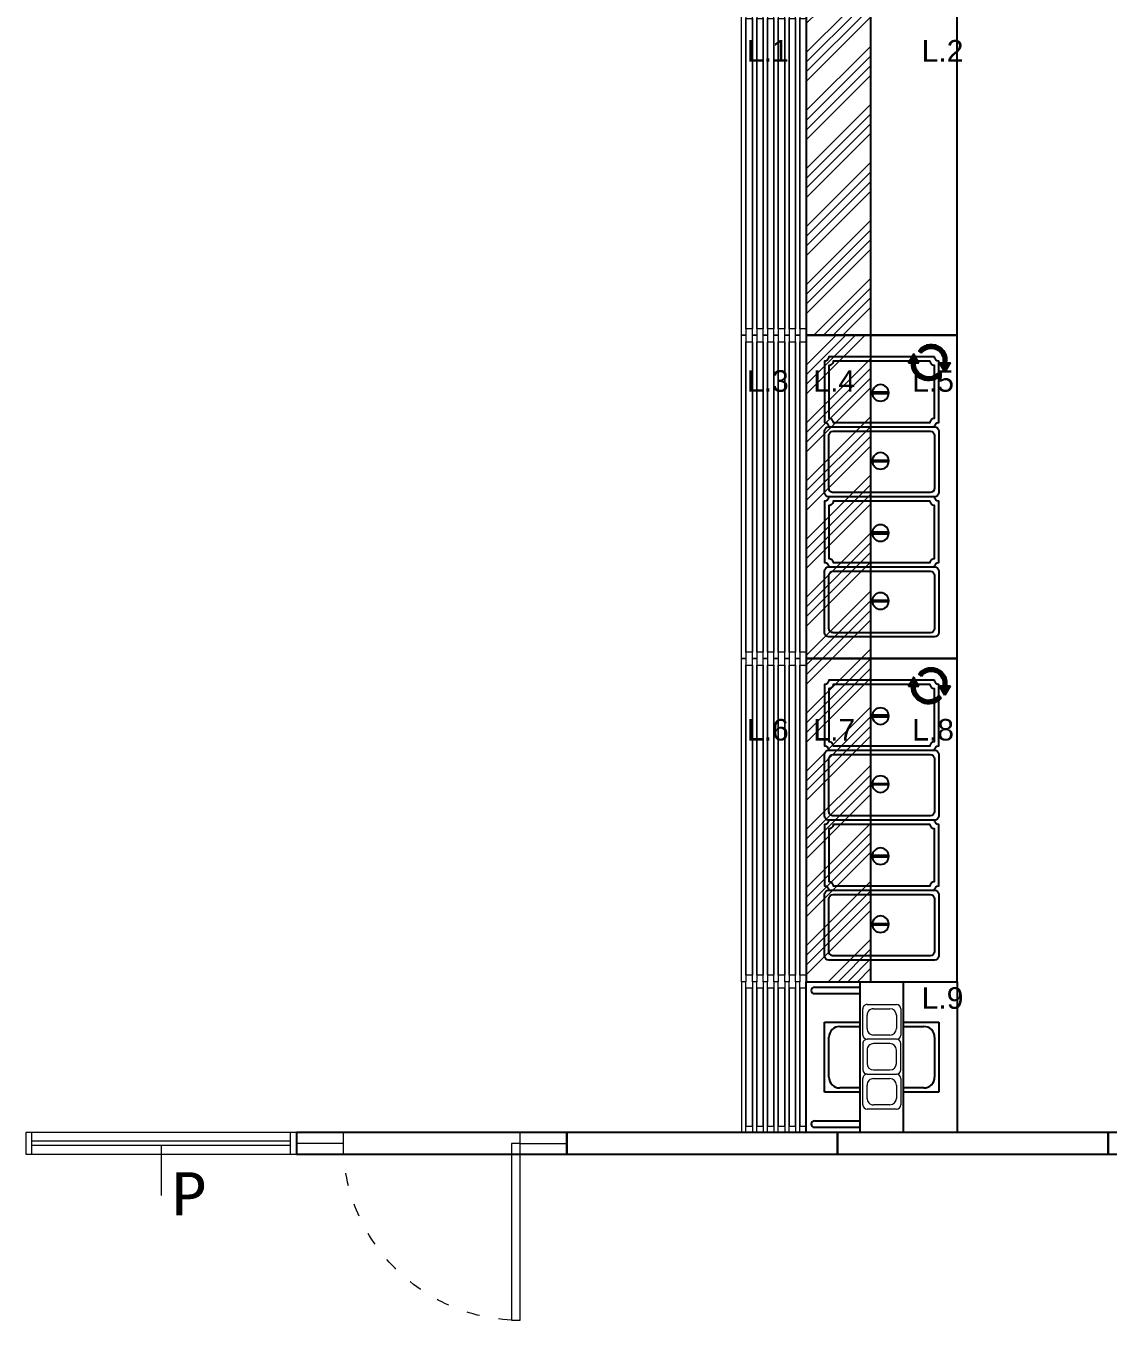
# Model space of a CAD drawing. Header units: millimetres. Extents: x -3516 to 33273, y -7531 to 724.
# Drawn here: x 28006 to 28508, y -2674 to -2073 of the extents above; entities that cross this region are included whole.
import ezdxf

# ---------------------------------------------------------------- set-up
doc = ezdxf.new("R2010")
doc.units = ezdxf.units.MM
doc.linetypes.add('ACAD_ISO03W100', pattern=[30, 12, -18])
for name, color, linetype, lineweight in [('100x120 PEN', 155, 'Continuous', 15), ('DIS-100', 9, 'Continuous', 30), ('GRC- Yazı 1', 3, 'Continuous', 20), ('GRC-Ekipman', 4, 'Continuous', 25), ('KAPI', 37, 'Continuous', 15), ('YAZI', 9, 'Continuous', 20)]:
    doc.layers.add(name, color=color, linetype=linetype, lineweight=lineweight)
doc.styles.add('ekp-yazı', font='arial.ttf', dxfattribs={"height": 10})
doc.styles.add('VEFA', font='calibri.ttf')

# ---------------------------------------------------------------- blocks, each defined once
blk = doc.blocks.new('A$Cdef76808')
at = {"layer": '100x120 PEN', "linetype": 'Continuous'}
for p, q in [((62.75005192981916, 6.000036419092794), (62.75005192981916, 29.13520279769727)), ((2.750051929819165, 10.00003641909279), (2.750051929819165, 3.641907824203372e-05)), ((122.7500519298192, 10.00003641909279), (122.7500519298192, 3.641907824203372e-05)), ((122.7500519298192, 6.000036419092794), (2.750051929819165, 6.000036419092794)), ((122.7500519298192, 4.000036419092794), (2.750051929819165, 4.000036419092794))]:
    blk.add_line(p, q, dxfattribs=at)
blk.add_lwpolyline([(125.5000519298192, 3.641907824203372e-05), (5.192981916479766e-05, 3.641907824203372e-05), (5.192981916479766e-05, 10.00003641909279), (125.5000519298192, 10.00003641909279)], close=True, dxfattribs=at)
blk = doc.blocks.new('A$Ccb6340a7')
at = {"layer": 'DIS-100', "lineweight": -2}
blk.add_lwpolyline([(9.9999142755114, 125.5000312645425), (9.9999142755114, 3.12645424855873e-05), (-8.572448859922588e-05, 3.12645424855873e-05), (-8.572448859922588e-05, 125.5000312645425)], close=True, dxfattribs=at)
blk = doc.blocks.new('ASDQ1234142')
at = {"layer": 'KAPI'}
for p, q in [((177899.0334172767, 120461.1070918856), (177899.0334172767, 120451.1070918856)), ((177981.0334172767, 120461.1070918856), (177981.0334172767, 120451.1070918856)), ((177899.0334172767, 120456.1070918856), (177877.2834172767, 120456.1070918856)), ((177981.0334172767, 120456.1070918856), (178002.7834172767, 120456.1070918856))]:
    blk.add_line(p, q, dxfattribs=at)
at = {"layer": 'KAPI', "linetype": 'Continuous', "ltscale": 0.5}
blk.add_lwpolyline([(177981.0334172767, 120456.1070918856), (177977.0334172767, 120456.1070918856), (177977.0334172767, 120538.1070918856), (177981.0334172767, 120538.1070918856), (177981.0334172767, 120456.1070918856)], dxfattribs=at)
at = {"layer": 'KAPI'}
blk.add_lwpolyline([(177877.2834172767, 120451.1070918856), (178002.7834172767, 120451.1070918856), (178002.7834172767, 120461.1070918856), (177877.2834172767, 120461.1070918856)], close=True, dxfattribs=at)
at = {"layer": 'KAPI', "linetype": 'ACAD_ISO03W100', "ltscale": 0.5}
blk.add_arc((177981.2150930582, 120456.031839313), 82.18171023534987, 92.9166572704118, 179.9475350976792, dxfattribs=at)
blk = doc.blocks.new('Sıcaklık Dolb.SÜ. L150')
h = blk.add_hatch()
h.set_pattern_fill('ANGLE', color=33, scale=0.08, style=0)
h.set_pattern_definition([(0, (-197.9216934318683, 2571.499473493585), (0, -0.5588000000000001), [0.4064, -0.1524]), (270, (-197.9216934318683, 2571.499473493585), (-0.5587999999997919, 0), [0.4064, -0.1524])])
edge = h.paths.add_edge_path()
edge.add_ellipse((-11.43812351746601, -12.05105287386686), major_axis=(3.926280879099068, 3.926280879098386), ratio=0.999999999999866, start_angle=260.879958972043, end_angle=418.6088662258044)
edge.add_line((-12.7446086651762, -6.654344651075008), (-12.7446086651762, -5.054344651074642))
edge.add_ellipse((-11.41225623743958, -12.06035217151111), major_axis=(-5.04278218685431, 5.042782186855673), ratio=0.9999999999999282, start_angle=171.7161694729125, end_angle=325.7675253810813, ccw=False)
edge.add_line((-7.148636606332728, -17.77706906229468), (-8.183806024811929, -16.55002839503504))
h.paths.add_polyline_path([(-16.92268592854088, -5.738020889622928), (-12.7446086651762, -3.325806856924828), (-12.7446086651762, -8.150234922322852)])
at = {"lineweight": 0}
h = blk.add_hatch(dxfattribs=at)
h.set_pattern_fill('ANSI34', color=251, style=0)
h.set_pattern_definition([(44.99999999999275, (-4937.55376063865, 0), (-13.47038418160355, 13.47038418160373), []), (44.99999999999275, (-4933.063630638645, 0), (-13.47038418160355, 13.47038418160373), []), (44.99999999999275, (-4928.573500638653, 0), (-13.47038418160355, 13.47038418160373), []), (44.99999999999275, (-4924.083360638644, 0), (-13.47038418160355, 13.47038418160373), [])])
h.paths.add_polyline_path([(0, -40), (0, -70), (-150, -70), (-150, -40)])
for p, q in [((-150, 0), (0, 0)), ((-150, -70), (-150, 0)), ((0, 0), (0, -70)), ((0, -70), (-150, -70))]:
    blk.add_line(p, q)
at = {"color": 33}
for p, q in [((-20.60488721747242, -11.32493394004086), (-20.60488721747242, -11.65169820161827)), ((-20.60488721747242, -11.80409820161912), (-20.19848721747985, -11.80409820161912)), ((-20.60488721747242, -11.80409820161912), (-20.60488721747242, -12.21049820161897)), ((-20.5870279087685, -11.24529820161842), (-20.19848721747985, -11.24529820161842)), ((-20.46171003142081, -10.68649820161772), (-20.19848721747985, -10.68649820161772)), ((-20.33639215405856, -10.12769820161884), (-20.19848721747985, -10.12769820161884)), ((-20.04608721747354, -9.666268890814537), (-20.04608721747354, -9.975298201617989)), ((-20.04608721747354, -10.12769820161884), (-19.63968721746642, -10.12769820161884)), ((-20.04608721747354, -10.12769820161884), (-20.04608721747354, -10.53409820161869)), ((-20.04608721747354, -10.68649820161772), (-19.63968721746642, -10.68649820161772)), ((-20.04608721747354, -10.68649820161772), (-20.04608721747354, -11.09289820161757)), ((-20.04608721747354, -11.24529820161842), (-19.63968721746642, -11.24529820161842)), ((-20.04608721747354, -11.24529820161842), (-20.04608721747354, -11.65169820161827)), ((-20.04608721747354, -11.80409820161912), (-19.63968721746642, -11.80409820161912)), ((-20.04608721747354, -11.80409820161731), (-20.04608721747354, -12.21049820161715)), ((-19.97481026998139, -9.568898201618142), (-19.63968721746642, -9.568898201618142)), ((-19.48728721747466, -9.010098201619256), (-19.08088721748208, -9.010098201619256)), ((-19.48728721747466, -9.010098201619256), (-19.48728721747466, -9.416498201619106)), ((-19.48728721747466, -9.568898201618142), (-19.08088721748208, -9.568898201618142)), ((-19.48728721747466, -9.568898201618142), (-19.48728721747466, -9.975298201617989)), ((-19.48728721747466, -10.12769820161884), (-19.08088721748208, -10.12769820161884)), ((-19.48728721747466, -10.12769820161702), (-19.48728721747466, -10.53409820161687)), ((-19.48728721747466, -10.68649820161772), (-19.08088721748208, -10.68649820161772)), ((-19.48728721747466, -10.68649820161772), (-19.48728721747466, -11.09289820161757)), ((-19.48728721747466, -11.24529820161842), (-19.08088721748208, -11.24529820161842)), ((-19.48728721747466, -11.2452982016166), (-19.48728721747466, -11.65169820161645)), ((-19.48728721747466, -11.80409820161912), (-19.09055789205013, -11.80409820161912)), ((-19.48728721747466, -11.80409820161731), (-19.48728721747466, -12.21049820161715)), ((-19.15670867112931, -8.451298201618558), (-19.08088721746753, -8.451298201618558)), ((-18.92848721747578, -8.139527271241604), (-18.92848721747578, -8.298898201617702)), ((-18.92848721747578, -8.451298201618558), (-18.52208721746865, -8.451298201618558)), ((-18.92848721747578, -8.451298201618558), (-18.92848721747578, -8.857698201618405)), ((-18.92848721747578, -9.010098201619256), (-18.52208721746865, -9.010098201619256)), ((-18.92848721747578, -9.010098201619256), (-18.92848721747578, -9.416498201619106)), ((-18.92848721747578, -9.568898201618142), (-18.52208721746865, -9.568898201618142)), ((-18.92848721747578, -9.568898201618142), (-18.92848721747578, -9.975298201617989)), ((-18.92848721747578, -10.12769820161884), (-18.52208721746865, -10.12769820161884)), ((-18.92848721747578, -10.12769820161702), (-18.92848721747578, -10.53409820161687)), ((-18.92848721747578, -10.68649820161772), (-18.79168245264736, -10.68649820161772)), ((-18.92848721747578, -10.68649820161772), (-18.92848721747578, -11.09289820161757)), ((-18.74765787171782, -7.892498201617853), (-18.52208721746865, -7.892498201617853)), ((-17.07670093506749, -8.42401598485958), (-18.4323714315542, -7.461788707818411)), ((-18.36968721747689, -7.506280684880037), (-18.36968721747689, -7.74009820161882)), ((-18.36968721747689, -7.892498201617853), (-17.96328721746977, -7.892498201617853)), ((-18.36968721747689, -7.892498201617853), (-18.36968721747689, -8.298898201617702)), ((-18.36968721747689, -8.451298201618558), (-17.96328721746977, -8.451298201618558)), ((-18.36968721747689, -8.451298201618558), (-18.36968721747689, -8.857698201618405)), ((-18.36968721747689, -9.010098201619256), (-17.96328721746977, -9.010098201619256)), ((-18.36968721747689, -9.010098201617438), (-18.36968721747689, -9.416498201617287)), ((-18.36968721747689, -9.568898201618142), (-18.01204657330527, -9.568898201618142)), ((-18.36968721747689, -9.568898201618142), (-18.36968721747689, -9.975298201617989)), ((-17.81088721746346, -7.90290553126033), (-17.81088721746346, -8.298898201617702)), ((-17.81088721747801, -8.451298201618558), (-17.40448721747088, -8.451298201618558)), ((-17.81088721746346, -8.451298201618558), (-17.81088721746346, -8.857698201618405)), ((-17.81088721747801, -9.010098201619256), (-17.55551826411101, -9.010098201619256)), ((-17.81088721746346, -9.010098201619256), (-17.81088721746346, -9.32267503040748)), ((-17.25208721747913, -8.451298201618558), (-17.09898995491676, -8.451298201618558)), ((-17.25208721746458, -8.451298201618558), (-17.25208721746458, -8.638692386371986)), ((-20.9629815408407, -12.92169820161871), (-20.75728721747873, -12.92169820161871)), ((-20.94827538955724, -13.48049820161941), (-20.75728721747873, -13.48049820161941)), ((-20.84042037035397, -14.03929820161829), (-20.75728721747873, -14.03929820161829)), ((-20.83766366347845, -12.36289820161983), (-20.75728721747873, -12.36289820161983)), ((-20.60488721747242, -12.36289820161983), (-20.19848721747985, -12.36289820161983)), ((-20.60488721747242, -12.36289820161801), (-20.60488721747242, -12.76929820161786)), ((-20.60488721747242, -12.92169820161871), (-20.19848721747985, -12.92169820161871)), ((-20.60488721747242, -12.92169820161871), (-20.60488721747242, -13.32809820161856)), ((-20.60488721747242, -13.48049820161941), (-20.19848721747985, -13.48049820161941)), ((-20.60488721747242, -13.48049820161759), (-20.60488721747242, -13.88689820161744)), ((-20.60488721747242, -14.03929820161829), (-20.19848721747985, -14.03929820161829)), ((-20.60488721747242, -14.03929820161829), (-20.60488721747242, -14.44569820161814)), ((-20.60488721747242, -14.59809820161899), (-20.19848721747985, -14.59809820161899)), ((-20.60488721747242, -14.59809820161718), (-20.60488721747242, -15.00449820161702)), ((-20.60488721747242, -15.15689820161788), (-20.19848721747985, -15.15689820161788)), ((-20.60488721747242, -15.15689820161788), (-20.60488721747242, -15.2596023357637)), ((-20.51685531271505, -15.7156982016204), (-20.19848721747985, -15.7156982016204)), ((-20.40900029351178, -16.27449820161928), (-20.19848721747985, -16.27449820161928)), ((-20.04608721747354, -12.36289820161983), (-19.63968721746642, -12.36289820161983)), ((-20.04608721747354, -12.36289820161801), (-20.04608721747354, -12.76929820161786)), ((-20.04608721747354, -12.92169820161871), (-19.63968721746642, -12.92169820161871)), ((-20.04608721747354, -12.92169820161689), (-20.04608721747354, -13.32809820161674)), ((-20.04608721747354, -13.48049820161941), (-19.63968721746642, -13.48049820161941)), ((-20.04608721747354, -13.48049820161759), (-20.04608721747354, -13.88689820161744)), ((-20.04608721747354, -14.03929820161829), (-19.63968721746642, -14.03929820161829)), ((-20.04608721747354, -14.03929820161647), (-20.04608721747354, -14.44569820161632)), ((-20.04608721747354, -14.59809820161899), (-19.63968721746642, -14.59809820161899)), ((-20.04608721747354, -14.59809820161718), (-20.04608721747354, -15.00449820161702)), ((-20.04608721747354, -15.15689820161788), (-19.63968721746642, -15.15689820161788)), ((-20.04608721747354, -15.15689820161606), (-20.04608721747354, -15.56329820161591)), ((-20.04608721747354, -15.7156982016204), (-19.63968721746642, -15.7156982016204)), ((-20.04608721747354, -15.71569820161676), (-20.04608721747354, -16.12209820161661)), ((-20.04608721747354, -16.27449820161928), (-19.63968721746642, -16.27449820161928)), ((-20.04608721747354, -16.27449820161564), (-20.04608721747354, -16.68089820161549)), ((-20.02542356301274, -16.83329820161816), (-19.63968721746642, -16.83329820161816)), ((-19.64152871095575, -17.39209820161886), (-19.63968721746642, -17.39209820161886)), ((-19.48728721747466, -12.36289820161983), (-19.23999561175878, -12.36289820161983)), ((-19.48728721747466, -12.36289820161619), (-19.48728721747466, -12.76929820161786)), ((-19.48728721747466, -12.92169820161871), (-19.38943333146744, -12.92169820161871)), ((-19.48728721747466, -12.92169820161689), (-19.48728721747466, -13.32809820161674)), ((-19.48728721747466, -13.48049820161941), (-19.31579293515824, -13.48049820161941)), ((-19.48728721747466, -13.48049820161577), (-19.48728721747466, -13.88689820161562)), ((-19.48728721747466, -14.03929820161829), (-19.2242452740611, -14.03929820161829)), ((-19.48728721747466, -14.03929820161647), (-19.48728721747466, -14.44569820161632)), ((-19.48728721747466, -14.59809820161899), (-19.13269761294941, -14.59809820161899)), ((-19.48728721747466, -14.59809820161536), (-19.48728721747466, -15.0044982016152)), ((-19.48728721747466, -15.15689820161788), (-19.08088721748208, -15.15689820161788)), ((-19.48728721747466, -15.15689820161606), (-19.48728721747466, -15.56329820161591)), ((-19.48728721747466, -15.7156982016204), (-19.08088721748208, -15.7156982016204)), ((-19.48728721747466, -15.71569820161494), (-19.48728721747466, -16.12209820161661)), ((-19.48728721747466, -16.27449820161928), (-19.08088721748208, -16.27449820161928)), ((-19.48728721747466, -16.27449820161564), (-19.48728721747466, -16.68089820161549)), ((-19.48728721747466, -16.83329820161816), (-19.08088721748208, -16.83329820161816)), ((-19.48728721747466, -16.83329820161452), (-19.48728721747466, -17.23969820161437)), ((-19.48728721747466, -17.39209820161886), (-19.08088721748208, -17.39209820161886)), ((-19.48728721747466, -17.39209820161522), (-19.48728721747466, -17.61661318558435)), ((-19.25763385888422, -17.95089820161956), (-19.08088721746753, -17.95089820161956)), ((-18.92848721747578, -15.7156982016204), (-18.86021692442591, -15.7156982016204)), ((-18.92848721747578, -15.71569820161494), (-18.92848721747578, -16.12209820161661)), ((-18.92848721747578, -16.27449820161928), (-18.52208721746865, -16.27449820161928)), ((-18.92848721747578, -16.27449820161564), (-18.92848721747578, -16.68089820161549)), ((-18.92848721747578, -16.83329820161816), (-18.52208721746865, -16.83329820161816)), ((-18.92848721747578, -16.83329820161452), (-18.92848721747578, -17.23969820161437)), ((-18.92848721747578, -17.39209820161886), (-18.52208721746865, -17.39209820161886)), ((-18.92848721747578, -17.39209820161522), (-18.92848721747578, -17.79849820161507)), ((-18.92848721747578, -17.95089820161956), (-18.52208721746865, -17.95089820161956)), ((-18.92848721747578, -17.95089820161592), (-18.92848721747578, -18.35729820161578)), ((-18.36968721747689, -16.45455989861875), (-18.36968721747689, -16.68089820161549)), ((-18.36968721747689, -16.83329820161816), (-18.11824315217382, -16.83329820161816)), ((-18.36968721747689, -16.83329820161452), (-18.36968721747689, -17.23969820161437)), ((-18.36968721747689, -17.39209820161886), (-17.96328721746977, -17.39209820161886)), ((-18.36968721747689, -17.39209820161522), (-18.36968721747689, -17.79849820161507)), ((-18.36968721747689, -17.95089820161956), (-17.96328721746977, -17.95089820161956)), ((-18.36968721747689, -17.95089820161411), (-18.36968721747689, -18.35729820161396)), ((-17.81088721747801, -17.39209820161886), (-17.74725626605504, -17.39209820161886)), ((-17.81088721746346, -17.39209820161522), (-17.81088721746346, -17.79849820161507)), ((-17.81088721747801, -17.95089820161956), (-17.40448721747088, -17.95089820161956)), ((-17.81088721746346, -17.95089820161592), (-17.81088721746346, -18.35729820161578)), ((-17.25208721747913, -17.95089820161956), (-17.1525914787635, -17.95089820161956)), ((-17.25208721746458, -17.95089820161592), (-17.25208721746458, -18.35729820161578)), ((-12.7446086651762, -22.55023492232249), (-12.7446086651762, -17.72580685692628)), ((-12.7446086651762, -17.72580685692628), (-8.566531401811517, -20.13802088962439)), ((-12.7446086651762, -17.95089820161956), (-12.37528721748094, -17.95089820161956)), ((-8.183806024811929, -16.55002839503504), (-7.148636606332728, -17.77706906229286)), ((-18.87373900681268, -18.50969820161845), (-18.52208721746865, -18.50969820161845)), ((-18.36968721747689, -18.50969820161845), (-17.96328721746977, -18.50969820161845)), ((-18.36968721747689, -18.50969820161481), (-18.36968721747689, -18.91609820161466)), ((-18.33794430291163, -19.06849820161915), (-17.96328721746977, -19.06849820161915)), ((-17.81088721747801, -18.50969820161845), (-17.40448721747088, -18.50969820161845)), ((-17.81088721746346, -18.50969820161481), (-17.81088721746346, -18.91609820161466)), ((-17.81088721747801, -19.06849820161915), (-17.40448721747088, -19.06849820161915)), ((-17.81088721746346, -19.06849820161369), (-17.81088721746346, -19.39715486392561)), ((-17.44181307200051, -19.62729820161985), (-17.40448721747088, -19.62729820161985)), ((-17.25208721747913, -18.50969820161845), (-16.845687217472, -18.50969820161845)), ((-17.25208721746458, -18.50969820161481), (-17.25208721746458, -18.91609820161466)), ((-17.25208721747913, -19.06849820161915), (-16.845687217472, -19.06849820161915)), ((-17.25208721746458, -19.06849820161369), (-17.25208721746458, -19.47489820161354)), ((-17.25208721747913, -19.62729820161985), (-16.845687217472, -19.62729820161985)), ((-17.25208721746458, -19.62729820161439), (-17.25208721746458, -19.74560543592815)), ((-16.69328721746569, -18.23950821656763), (-16.69328721746569, -18.35729820161759)), ((-16.69328721748025, -18.50969820161845), (-16.28688721747312, -18.50969820161845)), ((-16.69328721746569, -18.50969820161845), (-16.69328721746569, -18.9160982016183)), ((-16.69328721746569, -19.06849820161915), (-16.28688721747312, -19.06849820161915)), ((-16.69328721746569, -19.06849820161733), (-16.69328721746569, -19.47489820161718)), ((-16.69328721746569, -19.62729820161985), (-16.28688721747312, -19.62729820161985)), ((-16.69328721746569, -19.62729820161803), (-16.69328721746569, -20.03369820161788)), ((-16.54568184107484, -20.18609820161874), (-16.28688721747312, -20.18609820161874)), ((-16.13448721746681, -18.59063771817455), (-16.13448721746681, -18.9160982016183)), ((-16.13448721746681, -19.06849820161915), (-15.72808721747424, -19.06849820161915)), ((-16.13448721746681, -19.06849820161733), (-16.13448721746681, -19.47489820161718)), ((-16.13448721746681, -19.62729820161985), (-15.72808721747424, -19.62729820161985)), ((-16.13448721746681, -19.62729820161803), (-16.13448721746681, -20.03369820161788)), ((-16.13448721746681, -20.18609820161874), (-15.72808721747424, -20.18609820161874)), ((-16.13448721746681, -20.18609820161874), (-16.13448721746681, -20.44250657993143)), ((-15.57568721746793, -19.06849820161915), (-15.37400301740854, -19.06849820161915)), ((-15.57568721746793, -19.06849820161733), (-15.57568721746793, -19.47489820161718)), ((-15.57568721746793, -19.62729820161985), (-15.16928721747536, -19.62729820161985)), ((-15.57568721746793, -19.62729820161803), (-15.57568721746793, -20.03369820161788)), ((-15.57568721746793, -20.18609820161874), (-15.16928721747536, -20.18609820161874)), ((-15.57568721746793, -20.18609820161874), (-15.57568721746793, -20.59249820161858)), ((-15.01688721746905, -19.14034712326065), (-15.01688721746905, -19.474898201619)), ((-15.01688721746905, -19.62729820161985), (-14.61048721747647, -19.62729820161985)), ((-15.01688721746905, -19.62729820161803), (-15.01688721746905, -20.03369820161788)), ((-15.01688721746905, -20.18609820161874), (-14.61048721747647, -20.18609820161874)), ((-15.01688721746905, -20.18609820161874), (-15.01688721746905, -20.59249820161858)), ((-14.8447876808641, -20.74489820161943), (-14.61048721747647, -20.74489820161943)), ((-14.45808721747016, -19.21756556919717), (-14.45808721747016, -19.474898201619)), ((-14.45808721747016, -19.62729820161985), (-14.05168721747759, -19.62729820161985)), ((-14.45808721747016, -19.62729820161803), (-14.45808721747016, -20.03369820161788)), ((-14.45808721747016, -20.18609820161874), (-14.05168721747759, -20.18609820161874)), ((-14.45808721747016, -20.18609820161874), (-14.45808721747016, -20.59249820161858)), ((-14.45808721747016, -20.74489820161943), (-14.05168721747759, -20.74489820161943)), ((-14.45808721747016, -20.74489820161762), (-14.45808721747016, -20.8018757661539)), ((-13.89928721747128, -19.2947840151337), (-13.89928721747128, -19.474898201619)), ((-13.89928721747128, -19.62729820161985), (-13.49288721747871, -19.62729820161985)), ((-13.89928721747128, -19.62729820161803), (-13.89928721747128, -20.03369820161788)), ((-13.89928721747128, -20.18609820161874), (-13.49288721747871, -20.18609820161874)), ((-13.89928721747128, -20.18609820161874), (-13.89928721747128, -20.59249820161858)), ((-13.89928721747128, -20.74489820161943), (-13.49288721747871, -20.74489820161943)), ((-13.89928721747128, -20.74489820161762), (-13.89928721747128, -20.88421097408718)), ((-13.3404872174724, -19.37200246107021), (-13.3404872174724, -19.474898201619)), ((-13.3404872174724, -19.62729820161985), (-12.93408721747983, -19.62729820161985)), ((-13.3404872174724, -19.62729820161803), (-13.3404872174724, -20.03369820161788)), ((-13.3404872174724, -20.18609820161874), (-12.93408721747983, -20.18609820161874)), ((-13.3404872174724, -20.18609820161874), (-13.3404872174724, -20.59249820161858)), ((-13.3404872174724, -20.74489820161943), (-12.93408721747983, -20.74489820161943)), ((-13.3404872174724, -20.74489820161762), (-13.3404872174724, -20.96654618202046)), ((-12.78168721747352, -19.44922090700493), (-12.78168721747352, -19.474898201619)), ((-12.78168721747352, -19.62729820161985), (-12.7446086651762, -19.62729820161985)), ((-12.78168721747352, -19.62729820161803), (-12.78168721747352, -20.03369820161788)), ((-12.78168721747352, -20.18609820161874), (-12.7446086651762, -20.18609820161874)), ((-12.78168721747352, -20.18609820161874), (-12.78168721747352, -20.59249820161858)), ((-12.78168721747352, -20.74489820161943), (-12.7446086651762, -20.74489820161943)), ((-12.78168721747352, -20.74489820161762), (-12.78168721747352, -21.04888138995375)), ((-12.7446086651762, -18.50969820161845), (-12.37528721748094, -18.50969820161845)), ((-12.7446086651762, -19.06849820161915), (-12.37528721748094, -19.06849820161915)), ((-12.7446086651762, -19.62729820161985), (-12.37528721748094, -19.62729820161985)), ((-8.566531401811517, -20.13802088962439), (-12.7446086651762, -22.55023492232249)), ((-12.7446086651762, -20.18609820161874), (-12.37528721748094, -20.18609820161874)), ((-12.7446086651762, -20.74489820161943), (-12.37528721746639, -20.74489820161943)), ((-12.7446086651762, -21.30369820162014), (-12.37528721746639, -21.30369820162014)), ((-12.7446086651762, -21.86249820161902), (-12.37528721746639, -21.86249820161902)), ((-12.7446086651762, -22.42129820161972), (-12.5212837139552, -22.42129820161972)), ((-12.22288721747463, -18.02702287520333), (-12.22288721747463, -18.35729820161759)), ((-12.22288721747463, -18.50969820161845), (-11.81648721748206, -18.50969820161845)), ((-12.22288721747463, -18.50969820161845), (-12.22288721747463, -18.9160982016183)), ((-12.22288721747463, -19.06849820161915), (-11.81648721746751, -19.06849820161915)), ((-12.22288721747463, -19.06849820161733), (-12.22288721747463, -19.47489820161718)), ((-12.22288721747463, -19.62729820161985), (-11.81648721746751, -19.62729820161985)), ((-12.22288721747463, -19.62729820161803), (-12.22288721747463, -20.03369820161788)), ((-12.22288721747463, -20.18609820161874), (-11.81648721746751, -20.18609820161874)), ((-12.22288721747463, -20.18609820161874), (-12.22288721747463, -20.59249820161858)), ((-12.22288721747463, -20.74489820161943), (-11.81648721746751, -20.74489820161943)), ((-12.22288721747463, -20.74489820161762), (-12.22288721747463, -21.15129820161746)), ((-12.22288721747463, -21.30369820162014), (-11.81648721746751, -21.30369820162014)), ((-12.22288721747463, -21.30369820161832), (-12.22288721747463, -21.71009820161817)), ((-12.22288721747463, -21.86249820161902), (-11.81648721746751, -21.86249820161902)), ((-12.22288721747463, -21.86249820161719), (-12.22288721747463, -22.24901890404544)), ((-11.66408721747575, -18.34964620562641), (-11.66408721747575, -18.35729820161759)), ((-11.66408721747575, -18.50969820161845), (-11.38686902855988, -18.50969820161845)), ((-11.66408721747575, -18.50969820161845), (-11.66408721747575, -18.9160982016183)), ((-11.66408721747575, -19.06849820161915), (-11.25768721746863, -19.06849820161915)), ((-11.66408721747575, -19.06849820161733), (-11.66408721747575, -19.47489820161718)), ((-11.66408721747575, -19.62729820161985), (-11.25768721746863, -19.62729820161985)), ((-11.66408721747575, -19.62729820161803), (-11.66408721747575, -20.03369820161788)), ((-11.66408721747575, -20.18609820161874), (-11.25768721746863, -20.18609820161874)), ((-11.66408721747575, -20.18609820161874), (-11.66408721747575, -20.59249820161858)), ((-11.66408721747575, -20.74489820161943), (-11.25768721746863, -20.74489820161943)), ((-11.66408721747575, -20.74489820161762), (-11.66408721747575, -21.15129820161746)), ((-11.66408721747575, -21.30369820162014), (-11.25768721746863, -21.30369820162014)), ((-11.66408721747575, -21.30369820161832), (-11.66408721747575, -21.71009820161817)), ((-11.66408721747575, -21.86249820161902), (-11.55341372269322, -21.86249820161902)), ((-11.66408721747575, -21.86249820161719), (-11.66408721747575, -21.92639557362236)), ((-11.10528721747687, -18.6722695360495), (-11.10528721747687, -18.9160982016183)), ((-11.10528721747687, -19.06849820161915), (-10.69888721746974, -19.06849820161915)), ((-11.10528721747687, -19.06849820161733), (-11.10528721747687, -19.47489820161718)), ((-11.10528721747687, -19.62729820161985), (-10.69888721746974, -19.62729820161985)), ((-11.10528721747687, -19.62729820161803), (-11.10528721747687, -20.03369820161788)), ((-11.10528721747687, -20.18609820161874), (-10.69888721746974, -20.18609820161874)), ((-11.10528721747687, -20.18609820161874), (-11.10528721747687, -20.59249820161858)), ((-11.10528721747687, -20.74489820161943), (-10.69888721746974, -20.74489820161943)), ((-11.10528721747687, -20.74489820161762), (-11.10528721747687, -21.15129820161746)), ((-11.10528721747687, -21.30369820162014), (-10.69888721746974, -21.30369820162014)), ((-11.10528721747687, -21.30369820161832), (-11.10528721747687, -21.60377224319927)), ((-10.54648721747799, -19.06849820161915), (-10.41899903728335, -19.06849820161915)), ((-10.54648721747799, -19.06849820161733), (-10.54648721747799, -19.47489820161718)), ((-10.54648721747799, -19.62729820161985), (-10.14008721747086, -19.62729820161985)), ((-10.54648721747799, -19.62729820161803), (-10.54648721747799, -20.03369820161788)), ((-10.54648721747799, -20.18609820161874), (-10.14008721747086, -20.18609820161874)), ((-10.54648721747799, -20.18609820161874), (-10.54648721747799, -20.59249820161858)), ((-10.54648721747799, -20.74489820161943), (-10.14008721747086, -20.74489820161943)), ((-10.54648721747799, -20.74489820161762), (-10.54648721747799, -21.15129820161746)), ((-9.987687217479104, -19.31751619689567), (-9.987687217479104, -19.474898201619)), ((-9.987687217479104, -19.62729820161985), (-9.581287217471981, -19.62729820161985)), ((-9.987687217479104, -19.62729820161803), (-9.987687217479104, -20.03369820161788)), ((-9.987687217479104, -20.18609820161874), (-9.581287217471981, -20.18609820161874)), ((-9.987687217479104, -20.18609820161874), (-9.987687217479104, -20.59249820161858)), ((-9.987687217479104, -20.74489820161943), (-9.617673740154713, -20.74489820161943)), ((-9.987687217479104, -20.74489820161762), (-9.987687217479104, -20.95852558235311)), ((-9.428887217480224, -19.64013952731693), (-9.428887217480224, -20.03369820161788)), ((-9.428887217480224, -20.18609820161874), (-9.022487217473099, -20.18609820161874)), ((-9.428887217480224, -20.18609820161874), (-9.428887217480224, -20.59249820161858)), ((-8.870087217481341, -19.96276285774183), (-8.870087217481341, -20.03369820161788)), ((-8.870087217481341, -20.18609820161874), (-8.649803748878183, -20.18609820161874)), ((-8.870087217481341, -20.18609820161874), (-8.870087217481341, -20.31327892150693))]:
    blk.add_line(p, q, dxfattribs=at)
for points in [[(-16.92268592854088, -5.738020889622928), (-12.7446086651762, -8.150234922322852), (-12.7446086651762, -3.325806856924828)], [(-123.6801617753663, -31.82080427140318), (-123.6801617753663, -39.31866278338565), (-122.9307923194865, -39.31866278338565), (-122.9307923194865, -31.82080427140318)], [(-91.31983822461916, -31.82080427140318), (-91.31983822461916, -39.31866278338565), (-92.0692076805135, -39.31866278338565), (-92.0692076805135, -31.82080427140318)], [(-58.68016177538084, -31.82080427140318), (-58.68016177538084, -39.31866278338565), (-57.93079231948651, -39.31866278338565), (-57.93079231948651, -31.82080427140318)], [(-26.31983822463372, -31.82080427140318), (-26.31983822463372, -39.31866278338565), (-27.0692076805135, -39.31866278338565), (-27.0692076805135, -31.82080427140318)]]:
    blk.add_lwpolyline(points, close=True, dxfattribs=at)
for points in [[(-140, -10.5), (-140, -59.5, 0.4142135623731128), (-138, -61.5), (-109.5, -61.5, 0.4142135623730951), (-107.5, -59.5), (-107.5, -10.5, 0.4142135623730774), (-109.5, -8.5), (-138, -8.5, 0.4142135623730951)], [(-138, -12.5), (-138, -57.49999999999818, 0.4142135623731679), (-136, -59.5), (-111.5, -59.49999999999818, 0.4142135623731364), (-109.5, -57.49999999999818), (-109.5, -12.5, 0.4142135623730466), (-111.5, -10.5), (-136, -10.5, 0.4142135623730542)], [(-75, -10.5), (-75, -59.5, 0.4142135623731128), (-77, -61.5), (-105.5, -61.5, 0.4142135623730951), (-107.5, -59.5), (-107.5, -10.5, 0.4142135623730774), (-105.5, -8.5), (-77, -8.5, 0.4142135623730951)], [(-77, -12.5), (-77, -57.49999999999818, 0.4142135623731679), (-79, -59.5), (-103.5, -59.49999999999818, 0.4142135623731364), (-105.5, -57.49999999999818), (-105.5, -12.5, 0.4142135623730466), (-103.5, -10.5), (-79, -10.5, 0.4142135623730542)], [(-75, -10.5), (-75, -59.5, 0.4142135623731128), (-73, -61.5), (-44.5, -61.5, 0.4142135623730951), (-42.5, -59.5), (-42.5, -10.5, 0.4142135623730774), (-44.5, -8.5), (-73, -8.5, 0.4142135623730951)], [(-73, -12.5), (-73, -57.49999999999818, 0.4142135623731679), (-71, -59.5), (-46.5, -59.49999999999818, 0.4142135623731364), (-44.5, -57.49999999999818), (-44.5, -12.5, 0.4142135623730466), (-46.5, -10.5), (-71, -10.5, 0.4142135623730542)], [(-10, -10.5), (-10, -59.5, 0.4142135623731128), (-12, -61.5), (-40.49999999999999, -61.5, 0.4142135623730951), (-42.5, -59.5), (-42.5, -10.5, 0.4142135623730774), (-40.49999999999999, -8.5), (-12, -8.5, 0.4142135623730951)], [(-12, -12.5), (-12, -57.49999999999818, 0.4142135623731679), (-14, -59.5), (-38.5, -59.49999999999818, 0.4142135623731364), (-40.49999999999999, -57.49999999999818), (-40.49999999999999, -12.5, 0.4142135623730466), (-38.5, -10.5), (-14, -10.5, 0.4142135623730542)]]:
    blk.add_lwpolyline(points, format="xyb", close=True, dxfattribs=at)
blk.add_lwpolyline([(-150, -40), (0, -40), (0, -70), (-150, -70)], close=True)
at = {"color": 45, "lineweight": 0}
for points in [[(-147, -73), (-3, -73), (-3, -70), (-147, -70)], [(-150, -75), (0, -75), (0, -73), (-150, -73)], [(-150, -80), (0, -80), (0, -78), (-150, -78)], [(-147, -78), (-3, -78), (-3, -75), (-147, -75)], [(-150, -85), (0, -85), (0, -83), (-150, -83)], [(-147, -83), (-3, -83), (-3, -80), (-147, -80)], [(-150, -90), (0, -90), (0, -88), (-150, -88)], [(-147, -88), (-3, -88), (-3, -85), (-147, -85)], [(-147, -88), (-3, -88), (-3, -85), (-147, -85)], [(-147, -88), (-3, -88), (-3, -85), (-147, -85)], [(-147, -93), (-3, -93), (-3, -90), (-147, -90)], [(-147, -93), (-3, -93), (-3, -90), (-147, -90)], [(-150, -95), (0, -95), (0, -93), (-150, -93)], [(-147, -98), (-3, -98), (-3, -95), (-147, -95)], [(-150, -100), (0, -100), (0, -98), (-150, -98)]]:
    blk.add_lwpolyline(points, close=True, dxfattribs=at)
at = {"color": 33}
for centre in [(-123.2801617753721, -35.56973352739443), (-91.71983822462792, -35.56973352739443), (-58.28016177538666, -35.56973352739443), (-26.71983822462789, -35.56973352739443)]:
    blk.add_circle(centre, 3.823091046240731, dxfattribs=at)
for centre, radius, start, end in [((-11.41225623743958, -12.06035217151111), 7.13157096074488, 306.7161694728177, 100.767525381254), ((-13.20763571118005, -13.26180558567285), 7.806283310971093, 132.0129656147977, 273.4004756553546), ((-13.206408941056, -13.26984846617597), 6.201713678963764, 128.6138249157538, 274.2703873718696), ((-11.43812351746601, -12.05105287386686), 5.552599668906917, 305.8799589721378, 103.6088662256689)]:
    blk.add_arc(centre, radius, start, end, dxfattribs=at)
blk = doc.blocks.new('Nötr Servis Ünit. L150')
at = {"lineweight": 0}
h = blk.add_hatch(dxfattribs=at)
h.set_pattern_fill('ANSI34', color=251, style=0)
h.set_pattern_definition([(44.99999999999077, (-4685.962110457519, -917.2174934907307), (-13.47038418160355, 13.47038418160373), []), (44.99999999999077, (-4681.471980457529, -917.2174934907307), (-13.47038418160355, 13.47038418160373), []), (44.99999999999077, (-4676.981850457523, -917.2174934907307), (-13.47038418160355, 13.47038418160373), []), (44.99999999999077, (-4672.49171045753, -917.2174934907307), (-13.47038418160355, 13.47038418160373), [])])
h.paths.add_polyline_path([(0, -40), (0, -70), (-150, -70), (-150, -40)])
for points in [[(-150, 0), (0, 0), (0, -70), (-150, -70)], [(-150, -40), (0, -40), (0, -70), (-150, -70)]]:
    blk.add_lwpolyline(points, close=True)
at = {"color": 45, "lineweight": 0}
for points in [[(-147, -73), (-3, -73), (-3, -70), (-147, -70)], [(-150, -75), (0, -75), (0, -73), (-150, -73)], [(-150, -80), (0, -80), (0, -78), (-150, -78)], [(-147, -78), (-3, -78), (-3, -75), (-147, -75)], [(-150, -85), (0, -85), (0, -83), (-150, -83)], [(-147, -83), (-3, -83), (-3, -80), (-147, -80)], [(-150, -90), (0, -90), (0, -88), (-150, -88)], [(-147, -88), (-3, -88), (-3, -85), (-147, -85)], [(-147, -88), (-3, -88), (-3, -85), (-147, -85)], [(-147, -88), (-3, -88), (-3, -85), (-147, -85)], [(-147, -93), (-3, -93), (-3, -90), (-147, -90)], [(-147, -93), (-3, -93), (-3, -90), (-147, -90)], [(-150, -95), (0, -95), (0, -93), (-150, -93)], [(-147, -98), (-3, -98), (-3, -95), (-147, -95)], [(-150, -100), (0, -100), (0, -98), (-150, -98)]]:
    blk.add_lwpolyline(points, close=True, dxfattribs=at)
blk = doc.blocks.new('KüverÜnit(E). L70')
for p, q in [((-70, 0), (0, 0)), ((-70, -70), (-70, 0)), ((0, 0), (0, -70)), ((-51.25, -25), (-51.25, -8.5)), ((-51.25, -8.5), (-18.75, -8.5)), ((-44.24999999999999, -10.5), (-25.75, -10.5)), ((-18.75, -8.5), (-18.75, -25)), ((-49.25, -25), (-49.25, -15.5)), ((-20.75, -15.5), (-20.75, -25)), ((-70, -45), (-70, -25)), ((-70, -25), (0, -25)), ((0, -25), (0, -45)), ((0, -45), (-70, -45)), ((-67.51679228706053, -66.25063764738115), (-67.51679228706053, -45)), ((-64.48853546794271, -66.25063764738115), (-64.48853546794271, -45)), ((-51.25, -61.5), (-51.25, -45)), ((-49.25, -54.5), (-49.25, -45)), ((-20.75, -45), (-20.75, -54.5)), ((-18.75, -45), (-18.75, -61.5)), ((-5.511464532057289, -66.25063764738115), (-5.511464532057289, -45)), ((-2.483207712939473, -66.25063764738115), (-2.483207712939473, -45)), ((-25.75, -59.5), (-44.24999999999999, -59.5)), ((-18.75, -61.5), (-51.25, -61.5)), ((0, -70), (-70, -70)), ((-3, -70), (-67, -70))]:
    blk.add_line(p, q)
at = {"color": 33, "lineweight": 0}
for p, q in [((-59.5, -41.79999999999927), (-59.5, -28.20000000000073)), ((-57.5, -26.20000000000073), (-45.29999999998836, -26.20000000000073)), ((-54.5, -28.20000000000073), (-48.29999999998836, -28.20000000000073)), ((-43.29999999998836, -28.20000000000073), (-43.30000000000291, -41.79999999999927)), ((-43.29999999998836, -28.20000000000073), (-43.29999999998836, -41.79999999999927)), ((-29.09999999999127, -26.20000000000073), (-41.29999999998836, -26.20000000000073)), ((-32.10000000000582, -28.20000000000073), (-38.29999999998836, -28.20000000000073)), ((-27.09999999999127, -41.79999999999927), (-27.09999999999127, -28.20000000000073)), ((-27.09999999999127, -41.79999999999927), (-27.09999999999127, -28.20000000000073)), ((-25.09999999999127, -26.20000000000073), (-12.89999999999418, -26.20000000000073)), ((-22.09999999999127, -28.20000000000073), (-15.89999999999418, -28.20000000000073)), ((-10.89999999999418, -28.20000000000073), (-10.89999999999418, -41.79999999999927)), ((-57.5, -38.79999999999927), (-57.5, -31.20000000000073)), ((-45.29999999998836, -31.20000000000073), (-45.29999999998836, -38.79999999999927)), ((-41.29999999998836, -31.20000000000073), (-41.29999999998836, -38.79999999999927)), ((-29.09999999999127, -38.79999999999927), (-29.09999999999127, -31.20000000000073)), ((-25.09999999999127, -38.79999999999927), (-25.09999999999127, -31.20000000000073)), ((-12.89999999999418, -31.20000000000073), (-12.89999999999418, -38.79999999999927)), ((-48.29999999998836, -41.79999999999927), (-54.5, -41.79999999999927)), ((-38.29999999998836, -41.79999999999927), (-32.10000000000582, -41.79999999999927)), ((-15.89999999999418, -41.79999999999927), (-22.09999999999127, -41.79999999999927)), ((-45.30000000000291, -43.79999999999927), (-57.5, -43.79999999999927)), ((-41.29999999998836, -43.79999999999927), (-29.09999999999127, -43.79999999999927)), ((-12.89999999999418, -43.79999999999927), (-25.09999999999127, -43.79999999999927))]:
    blk.add_line(p, q, dxfattribs=at)
at = {"color": 45, "lineweight": 0}
for p, q in [((-67, -70), (-67, -73)), ((-3, -73), (-3, -70)), ((0, -73), (-70, -73)), ((-70, -73), (-70, -75)), ((-70, -75), (0, -75)), ((0, -78), (-70, -78)), ((-70, -78), (-70, -80)), ((-67, -73), (-3, -73)), ((-3, -75), (-67, -75)), ((-67, -75), (-67, -78)), ((-67, -78), (-3, -78)), ((-3, -78), (-3, -75)), ((0, -75), (0, -73)), ((0, -80), (0, -78)), ((-70, -80), (0, -80)), ((0, -83), (-70, -83)), ((-70, -83), (-70, -85)), ((-3, -80), (-67, -80)), ((-67, -80), (-67, -83)), ((-67, -83), (-3, -83)), ((-3, -83), (-3, -80)), ((0, -85), (0, -83)), ((-70, -85), (0, -85)), ((0, -88), (-70, -88)), ((-70, -88), (-70, -90)), ((-70, -90), (0, -90)), ((-3, -85), (-67, -85)), ((-67, -85), (-67, -88)), ((-3, -85), (-67, -85)), ((-67, -85), (-67, -88)), ((-3, -85), (-67, -85)), ((-67, -85), (-67, -88)), ((-67, -88), (-3, -88)), ((-67, -88), (-3, -88)), ((-67, -88), (-3, -88)), ((-3, -90), (-67, -90)), ((-67, -90), (-67, -93)), ((-3, -90), (-67, -90)), ((-67, -90), (-67, -93)), ((-3, -88), (-3, -85)), ((-3, -88), (-3, -85)), ((-3, -88), (-3, -85)), ((-3, -93), (-3, -90)), ((-3, -93), (-3, -90)), ((0, -90), (0, -88)), ((0, -93), (-70, -93)), ((-70, -93), (-70, -95)), ((-70, -95), (0, -95)), ((-67, -93), (-3, -93)), ((-67, -93), (-3, -93)), ((-3, -95), (-67, -95)), ((-67, -95), (-67, -98)), ((-3, -98), (-3, -95)), ((0, -95), (0, -93)), ((0, -98), (-70, -98)), ((-70, -98), (-70, -100)), ((-70, -100), (0, -100)), ((-67, -98), (-3, -98)), ((0, -100), (0, -98))]:
    blk.add_line(p, q, dxfattribs=at)
for centre, major_axis, start_param, end_param in [((-44.24999999999999, -15.5), (5, 0), 1.570796326794889, 3.141592653589792), ((-25.75, -15.5), (5, 0), 0, 1.570796326794881), ((-44.24999999999999, -54.5), (5, 0), 3.141592653589792, 4.712388980384689), ((-25.75, -54.5), (5, 0), 4.712388980384689, 6.283185307179584), ((-66.00266387750162, -66.25063764738115), (1.514128409557086, 0), 3.141592653589792, 6.283185307179584), ((-3.99733612249838, -66.25063764738115), (1.514128409557086, 0), 3.141592653589792, 6.283185307179584), ((-3.99733612249838, -66.25063764738115), (1.514128409557086, 0), 3.141592653589792, 6.283185307179584)]:
    blk.add_ellipse(centre, major_axis=major_axis, ratio=1, start_param=start_param, end_param=end_param)
at = {"color": 33, "lineweight": 0}
for centre, major_axis, start_param, end_param in [((-57.5, -28.20000000000073), (2, 0), 1.570796326794898, 3.141592653589792), ((-54.5, -31.20000000000073), (3, 0), 1.570796326794896, 3.141592653589792), ((-48.29999999998836, -31.20000000000073), (3, 0), 0, 1.570796326794881), ((-45.29999999998836, -28.20000000000073), (2, 0), 0, 1.570796326794881), ((-41.29999999998836, -28.20000000000073), (2, 0), 1.570796326794896, 3.141592653589792), ((-38.29999999998836, -31.20000000000073), (3, 0), 1.570796326794896, 3.141592653589792), ((-32.10000000000582, -31.20000000000073), (3, 0), 0, 1.570796326794881), ((-29.09999999999127, -28.20000000000073), (2, 0), 0, 1.570796326794896), ((-25.09999999999127, -28.20000000000073), (2, 0), 1.570796326794896, 3.141592653589792), ((-22.09999999999127, -31.20000000000073), (3, 0), 1.570796326794896, 3.141592653589792), ((-15.89999999999418, -31.20000000000073), (3, 0), 0, 1.570796326794881), ((-12.89999999999418, -28.20000000000073), (2, 0), 0, 1.570796326794881), ((-57.5, -41.79999999999927), (2, 0), 3.141592653589792, 4.712388980384689), ((-54.5, -38.79999999999927), (3, 0), 3.141592653589792, 4.712388980384689), ((-48.29999999998836, -38.79999999999927), (3, 0), 4.712388980384677, 6.283185307179584), ((-45.30000000000291, -41.79999999999927), (2, 0), 4.712388980384689, 6.283185307179584), ((-41.29999999998836, -41.79999999999927), (2, 0), 3.141592653589792, 4.712388980384689), ((-38.29999999998836, -38.79999999999927), (3, 0), 3.141592653589792, 4.712388980384701), ((-32.10000000000582, -38.79999999999927), (3, 0), 4.712388980384689, 6.283185307179584), ((-29.09999999999127, -41.79999999999927), (2, 0), 4.712388980384689, 6.283185307179584), ((-25.09999999999127, -41.79999999999927), (2, 0), 3.141592653589792, 4.712388980384689), ((-22.09999999999127, -38.79999999999927), (3, 0), 3.141592653589792, 4.712388980384689), ((-15.89999999999418, -38.79999999999927), (3, 0), 4.712388980384677, 6.283185307179584), ((-12.89999999999418, -41.79999999999927), (2, 0), 4.712388980384689, 6.283185307179584)]:
    blk.add_ellipse(centre, major_axis=major_axis, ratio=1, start_param=start_param, end_param=end_param, dxfattribs=at)

msp = doc.modelspace()

# ---------------------------------------------------------------- block references
at = {"xscale": -1}
for name, p, rotation in [('A$Cdef76808', (28006.05132854839, -2586.68489923816), 180), ('A$Ccb6340a7', (28257.05141174274, -2586.685021381742), 90), ('ASDQ1234142', (-149745.7320367986, 117864.4221562283), 180), ('A$Ccb6340a7', (28382.55141174274, -2586.685021381756), 90), ('A$Ccb6340a7', (28508.05141174274, -2586.685021381742), 90), ('A$Ccb6340a7', (28633.55141174274, -2586.685021381742), 90)]:
    msp.add_blockref(name, p, dxfattribs=dict(at, rotation=rotation))
at = {"layer": 'GRC-Ekipman', "xscale": -1, "rotation": 270}
for name, p in [('Nötr Servis Ünit. L150', (28438.05138047819, -2066.684935657253)), ('Sıcaklık Dolb.SÜ. L150', (28438.05138047819, -2216.684935657253)), ('Sıcaklık Dolb.SÜ. L150', (28438.05138047819, -2366.684935657253))]:
    msp.add_blockref(name, p, dxfattribs=at)
at = {"layer": 'GRC-Ekipman', "rotation": 270}
msp.add_blockref('KüverÜnit(E). L70', (28438.05138047819, -2586.684935657253), dxfattribs=at)

# ---------------------------------------------------------------- texts
at = {"layer": 'GRC- Yazı 1', "color": 6, "style": 'ekp-yazı'}
for s, p in [('L.1', (28340.47406360228, -2089.666859631363)), ('L.2', (28421.52699562608, -2089.666859631363)), ('L.3', (28340.47406360228, -2242.884868881842)), ('L.4', (28371.32913490188, -2242.884868881842)), ('L.5', (28417.12968888535, -2242.884868881842)), ('L.6', (28340.47406360228, -2404.73012007597)), ('L.7', (28371.32913490188, -2404.73012007597)), ('L.8', (28417.12968888535, -2404.73012007597)), ('L.9', (28421.52699562608, -2529.203217878146))]:
    msp.add_text(s, height=10, dxfattribs=at).set_placement(p)
at = {"layer": 'YAZI', "linetype": 'Continuous', "lineweight": -2, "insert": (28073.61833137234, -2625.048867034424), "char_height": 20, "attachment_point": 7, "style": 'VEFA'}
msp.add_mtext_dynamic_manual_height_columns('P', width=22.23064595834512, gutter_width=12.5, heights=[0], dxfattribs=at)

doc.saveas('drawing.dxf')
